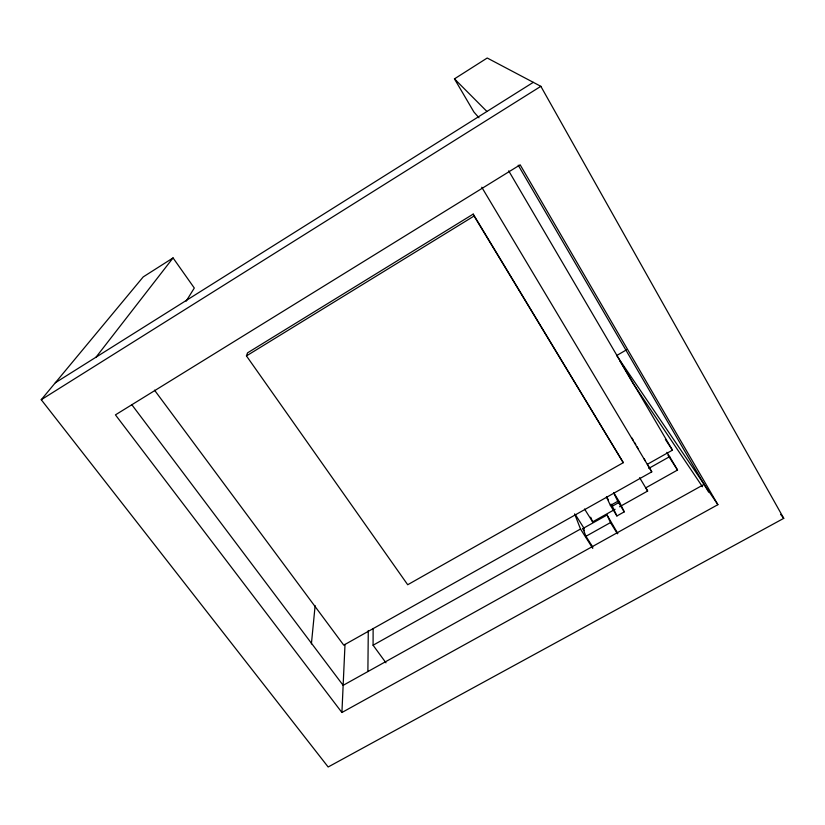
<?xml version="1.0" encoding="UTF-8"?>
<svg xmlns="http://www.w3.org/2000/svg" width="825" height="825" viewBox="0 0 825 825"><rect width="100%" height="100%" fill="white"/><g stroke="black" fill="none" stroke-linecap="round" stroke-linejoin="round"><path stroke-width="1.24" d="M385.966 662.815L373.086 645.222L373.127 628.475M367.888 671.488L368.28 630.506M341.911 712.501L115.438 414.872L520.173 164.825L717.884 504.673L341.911 712.501L345.005 644.408M311.396 643.913L315.129 605.653M246.448 355.905L247.531 352.863L473.199 214.108L623.288 462.67L407.705 584.739L246.448 355.905L474.076 216.026L473.199 214.108M186.151 301.156L194.308 288.038L173.054 257.916L143.21 276.911L41.25 399.723L328.154 766.992L783.75 518.337L540.849 86.326L487.224 58.008L454.462 78.86L473.89 111.983L478.974 117.789M96.03 357.184L173.054 257.916M55.316 382.769L533.29 82.335M41.25 399.723L540.849 86.326M626.598 349.769L616.698 355.534L717.884 504.673M508.695 170.847L672.447 450.151L647.357 464.3L651.771 471.848L343.757 645.15L154.502 390.163M648.77 468.404L669.653 456.637L677.531 470.033L645.758 487.843M613.8 492.793L619.544 502.147L624.257 511.851L616.904 515.965L610.397 505.426L617.77 501.291L613.666 492.814M616.904 515.965L612.325 506.199L619.544 502.147M584.543 509.004L592.618 521.864L615.079 509.283M619.565 506.777L647.635 491.05L645.8 487.75M373.086 645.222L580.511 529.031L574.623 513.862M592.824 547.161L585.946 536.281L582.893 528.536L607.056 515.006L617.812 533.517M585.946 536.281L610.469 522.586L607.056 515.006M704.117 484.378L343.148 685.338L131.732 404.59M454.462 78.86L486.936 111.478M780.646 514.398L783.75 518.337M702.446 486.74L633.115 383.532L619.853 360.917M665.404 439.467L672.447 450.151M666.889 452.347L669.653 456.637M667.951 455.132L677.531 470.033M582.893 528.536L584.255 530.692M580.511 529.031L592.773 548.408M575.541 514.862L584.42 528.928M610.469 522.586L617.43 533.775M606.571 496.867L608.489 499.971M611.047 504.127L612.325 506.199M617.77 501.291L624.257 511.851M474.076 216.026L623.288 462.67M639.623 477.654L647.635 491.05M481.759 187.244L651.771 471.848M631.909 437.951L633.198 440.148M634.487 442.344L635.776 444.541M637.055 446.738L638.344 448.934M644.139 458.813L645.418 461.01M518.224 165.206L708.613 492.102M606.427 496.897L610.397 505.426M590.69 517.223L592.618 521.864"/></g></svg>
